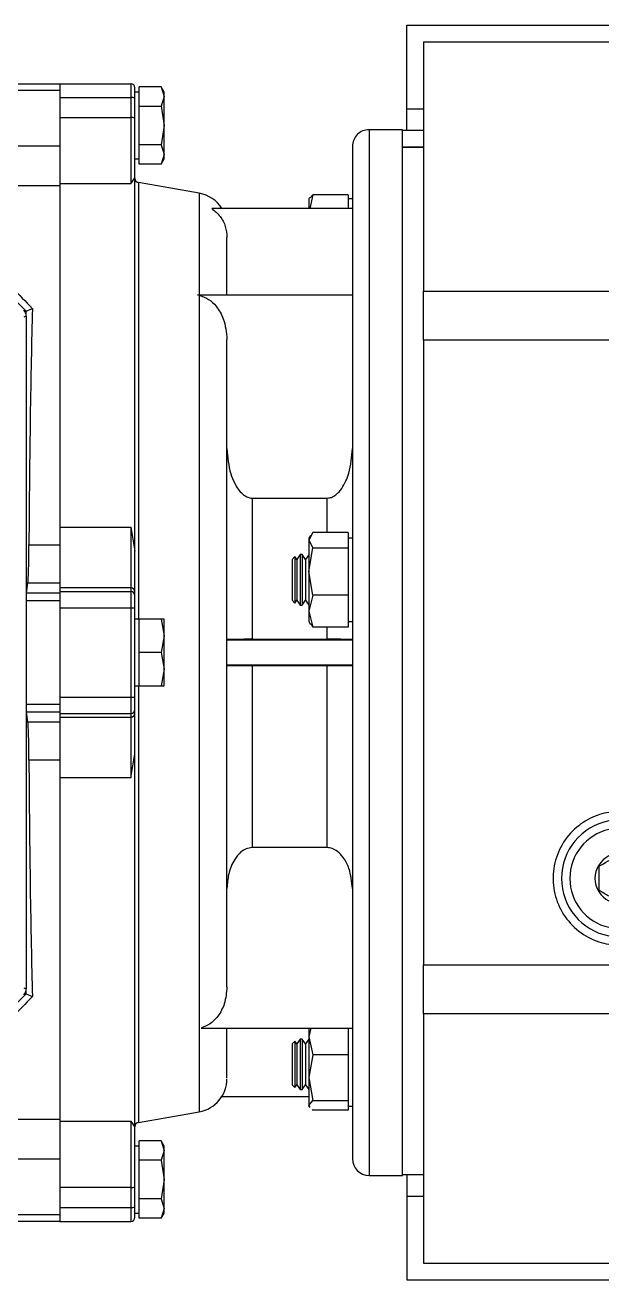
# Model space of a CAD drawing. Header units: centimetres. Extents: x 470464 to 524273, y 49611 to 59074.
# Drawn here: x 490408.21 to 490415.19, y 55520.48 to 55535.48 of the extents above; entities that cross this region are included whole.
import ezdxf

# ---------------------------------------------------------------- set-up
doc = ezdxf.new("R2010")
doc.units = ezdxf.units.CM
doc.header["$MEASUREMENT"] = 0
doc.layers.add('vinç', color=7, linetype='Continuous')

# ---------------------------------------------------------------- blocks, each defined once
blk = doc.blocks.new('JKKÖGÖ')
at = {"color": 2, "linetype": 'Continuous', "lineweight": 25}
for p, q in [((-34384.48, 51157.35), (-34384.48, 51181.52)), ((-34382.48, 51159.35), (-34382.48, 51181.52)), ((-34352.68, 51159.35), (-34352.68, 51181.52)), ((-34346.81, 51181.52), (-34346.81, 51159.35)), ((-34272.16, 51159.35), (-34272.16, 51181.52)), ((-34266.29, 51181.52), (-34266.29, 51159.35)), ((-34236.48, 51159.35), (-34236.48, 51181.52)), ((-34234.48, 51157.35), (-34234.48, 51181.52)), ((-34382.48, 51159.35), (-34352.68, 51159.35)), ((-34374.48, 51157.35), (-34374.48, 51159.35)), ((-34371.9, 51159.35), (-34371.9, 51156.85)), ((-34369.91, 51159.35), (-34369.91, 51156.85)), ((-34369.85, 51159.35), (-34369.85, 51156.85)), ((-34346.81, 51159.35), (-34352.68, 51159.35)), ((-34346.81, 51159.35), (-34272.16, 51159.35)), ((-34266.29, 51159.35), (-34272.16, 51159.35)), ((-34266.29, 51159.35), (-34236.48, 51159.35)), ((-34247.07, 51156.85), (-34247.07, 51159.35)), ((-34247.07, 51156.85), (-34247.07, 51159.35)), ((-34244.48, 51157.35), (-34244.48, 51159.35)), ((-34374.48, 51157.35), (-34384.48, 51157.35)), ((-34371.9, 51157.35), (-34374.48, 51157.35)), ((-34371.98, 51156.85), (-34371.98, 51152.85)), ((-34246.98, 51156.85), (-34371.98, 51156.85)), ((-34247.07, 51156.85), (-34369.85, 51156.85)), ((-34247.07, 51157.35), (-34244.48, 51157.35)), ((-34246.98, 51152.85), (-34246.98, 51156.85)), ((-34244.48, 51157.35), (-34234.48, 51157.35)), ((-34371.98, 51152.85), (-34246.98, 51152.85)), ((-34369.98, 51150.85), (-34248.98, 51150.85)), ((-34364.2, 51150.35), (-34364.2, 51146.1)), ((-34364.2, 51150.35), (-34362.55, 51150.35)), ((-34363.73, 51150.85), (-34363.73, 51150.35)), ((-34362.55, 51150.85), (-34362.55, 51134.04)), ((-34352.23, 51132.34), (-34352.23, 51150.85)), ((-34323.82, 51150.35), (-34323.82, 51146.1)), ((-34323.82, 51150.35), (-34322.91, 51150.35)), ((-34323.17, 51150.85), (-34323.17, 51150.35)), ((-34322.91, 51150.35), (-34322, 51150.35)), ((-34322, 51146.1), (-34322, 51150.35)), ((-34322, 51150.35), (-34319.17, 51150.35)), ((-34319.17, 51150.35), (-34316.34, 51150.35)), ((-34316.34, 51150.35), (-34316.34, 51146.1)), ((-34316.34, 51150.35), (-34314.43, 51150.35)), ((-34314.43, 51150.35), (-34312.51, 51150.35)), ((-34313.17, 51150.35), (-34313.17, 51150.85)), ((-34312.51, 51150.35), (-34312.51, 51146.1)), ((-34310.98, 51135.85), (-34310.98, 51150.85)), ((-34307.98, 51150.85), (-34307.98, 51135.85)), ((-34264.59, 51132.77), (-34264.59, 51150.85)), ((-34264.59, 51150.35), (-34263.56, 51150.35)), ((-34263.56, 51150.35), (-34261.4, 51150.35)), ((-34261.4, 51150.35), (-34261.4, 51146.1)), ((-34261.4, 51150.35), (-34258.66, 51150.35)), ((-34258.66, 51150.35), (-34255.92, 51150.35)), ((-34255.92, 51146.1), (-34255.92, 51150.35)), ((-34255.92, 51150.35), (-34255.35, 51150.35)), ((-34255.35, 51150.35), (-34254.77, 51150.35)), ((-34255.24, 51150.35), (-34255.24, 51150.85)), ((-34254.77, 51150.35), (-34254.77, 51146.1)), ((-34327.94, 51138.85), (-34327.94, 51147.85)), ((-34323.82, 51147.85), (-34327.94, 51147.85)), ((-34311.06, 51147.85), (-34312.51, 51147.85)), ((-34311.06, 51138.85), (-34311.06, 51147.85)), ((-34307.91, 51138.85), (-34307.91, 51147.85)), ((-34286.16, 51147.85), (-34307.91, 51147.85)), ((-34286.16, 51147.85), (-34286.16, 51138.85)), ((-34364.2, 51146.1), (-34362.55, 51145.75)), ((-34364.2, 51146.1), (-34363.83, 51145.81)), ((-34363.87, 51145.73), (-34363.73, 51145.65)), ((-34363.73, 51145.65), (-34362.55, 51145.65)), ((-34323.82, 51146.1), (-34322.91, 51145.65)), ((-34323.48, 51145.83), (-34323.17, 51145.65)), ((-34323.17, 51145.65), (-34322.91, 51145.65)), ((-34322.91, 51145.65), (-34322, 51146.1)), ((-34322.91, 51145.65), (-34319.17, 51145.65)), ((-34319.17, 51145.65), (-34322, 51146.1)), ((-34321.17, 51145.65), (-34320.61, 51145.26)), ((-34316.34, 51146.1), (-34319.17, 51145.65)), ((-34319.17, 51145.65), (-34314.43, 51145.65)), ((-34316.34, 51146.1), (-34314.43, 51145.65)), ((-34315.72, 51145.26), (-34315.16, 51145.65)), ((-34314.43, 51145.65), (-34312.51, 51146.1)), ((-34314.43, 51145.65), (-34313.17, 51145.65)), ((-34313.17, 51145.65), (-34312.85, 51145.83)), ((-34312.51, 51146.1), (-34312.9, 51145.91)), ((-34264.59, 51145.86), (-34263.56, 51145.65)), ((-34264.59, 51145.65), (-34263.56, 51145.65)), ((-34263.56, 51145.65), (-34261.4, 51146.1)), ((-34263.56, 51145.65), (-34258.66, 51145.65)), ((-34263.25, 51145.65), (-34262.69, 51145.26)), ((-34261.4, 51146.1), (-34258.66, 51145.65)), ((-34258.66, 51145.65), (-34255.92, 51146.1)), ((-34258.66, 51145.65), (-34255.35, 51145.65)), ((-34257.8, 51145.26), (-34257.24, 51145.65)), ((-34256.42, 51135.25), (-34256.42, 51145.65)), ((-34255.35, 51145.65), (-34255.92, 51146.1)), ((-34255.14, 51145.81), (-34255.35, 51145.65)), ((-34255.35, 51145.65), (-34255.24, 51145.65)), ((-34255.24, 51145.65), (-34255.1, 51145.73)), ((-34254.77, 51146.1), (-34254.86, 51146.02)), ((-34320.61, 51145.26), (-34321.18, 51144.86)), ((-34321.18, 51144.86), (-34321.18, 51144.61)), ((-34321.18, 51144.86), (-34315.15, 51144.86)), ((-34321.18, 51144.61), (-34320.61, 51144.22)), ((-34321.18, 51144.61), (-34315.15, 51144.61)), ((-34320.61, 51144.22), (-34320.95, 51143.98)), ((-34320.61, 51145.26), (-34315.72, 51145.26)), ((-34320.61, 51144.22), (-34315.72, 51144.22)), ((-34315.15, 51144.86), (-34315.72, 51145.26)), ((-34315.72, 51144.22), (-34315.15, 51144.61)), ((-34315.39, 51143.98), (-34315.72, 51144.22)), ((-34315.15, 51144.61), (-34315.15, 51144.86)), ((-34262.69, 51145.26), (-34263.26, 51144.86)), ((-34263.26, 51144.86), (-34263.26, 51144.61)), ((-34263.26, 51144.86), (-34260.24, 51144.86)), ((-34263.26, 51144.61), (-34262.69, 51144.22)), ((-34263.26, 51144.61), (-34257.23, 51144.61)), ((-34262.69, 51144.22), (-34263.02, 51143.98)), ((-34262.69, 51145.26), (-34257.8, 51145.26)), ((-34262.69, 51144.22), (-34257.8, 51144.22)), ((-34260.24, 51144.86), (-34257.23, 51144.86)), ((-34257.23, 51144.86), (-34257.8, 51145.26)), ((-34257.8, 51144.22), (-34257.23, 51144.61)), ((-34257.47, 51143.98), (-34257.8, 51144.22)), ((-34257.23, 51144.61), (-34257.23, 51144.86)), ((-34320.95, 51143.98), (-34320.61, 51143.65)), ((-34320.95, 51143.98), (-34315.39, 51143.98)), ((-34320.61, 51143.65), (-34315.72, 51143.65)), ((-34315.72, 51143.65), (-34315.39, 51143.98)), ((-34263.02, 51143.98), (-34262.69, 51143.65)), ((-34263.02, 51143.98), (-34260.24, 51143.98)), ((-34262.69, 51143.65), (-34257.8, 51143.65)), ((-34260.24, 51143.98), (-34257.47, 51143.98)), ((-34257.8, 51143.65), (-34257.47, 51143.98)), ((-34327.94, 51138.85), (-34311.06, 51138.85)), ((-34307.91, 51138.85), (-34286.16, 51138.85)), ((-34364.38, 51132.54), (-34365.66, 51125.26)), ((-34364.38, 51132.54), (-34352.23, 51132.54)), ((-34352.18, 51132.54), (-34352.23, 51132.34)), ((-34352.18, 51132.54), (-34254.59, 51132.54)), ((-34253.31, 51125.26), (-34254.59, 51132.54)), ((-34376.48, 51128.35), (-34377.1, 51127.99)), ((-34377.1, 51127.99), (-34375.95, 51128.35)), ((-34377.1, 51127.99), (-34377.1, 51125.35)), ((-34375.95, 51128.35), (-34376.48, 51128.35)), ((-34375.95, 51128.35), (-34374.79, 51127.99)), ((-34372.48, 51128.35), (-34375.95, 51128.35)), ((-34374.79, 51127.99), (-34372.48, 51128.35)), ((-34374.79, 51125.35), (-34374.79, 51127.99)), ((-34372.48, 51128.35), (-34370.18, 51127.99)), ((-34369.02, 51128.35), (-34372.48, 51128.35)), ((-34370.18, 51127.99), (-34369.02, 51128.35)), ((-34370.18, 51127.99), (-34370.18, 51125.35)), ((-34369.02, 51128.35), (-34367.87, 51127.99)), ((-34368.48, 51128.35), (-34369.02, 51128.35)), ((-34367.87, 51127.99), (-34368.48, 51128.35)), ((-34367.87, 51127.99), (-34367.87, 51125.35)), ((-34313.48, 51127.99), (-34311.48, 51128.35)), ((-34313.48, 51128.35), (-34313.48, 51127.99)), ((-34311.48, 51128.35), (-34313.48, 51128.35)), ((-34313.48, 51127.99), (-34313.48, 51125.35)), ((-34311.48, 51128.35), (-34309.48, 51127.99)), ((-34307.48, 51128.35), (-34311.48, 51128.35)), ((-34309.48, 51127.99), (-34307.48, 51128.35)), ((-34309.48, 51127.99), (-34309.48, 51125.35)), ((-34307.48, 51128.35), (-34305.48, 51127.99)), ((-34305.48, 51128.35), (-34307.48, 51128.35)), ((-34305.48, 51127.99), (-34305.48, 51128.35)), ((-34305.48, 51125.35), (-34305.48, 51127.99)), ((-34250.48, 51128.35), (-34251.1, 51127.99)), ((-34251.1, 51127.99), (-34249.95, 51128.35)), ((-34251.1, 51127.99), (-34251.1, 51125.35)), ((-34249.95, 51128.35), (-34250.48, 51128.35)), ((-34249.95, 51128.35), (-34248.79, 51127.99)), ((-34246.48, 51128.35), (-34249.95, 51128.35)), ((-34248.79, 51127.99), (-34246.48, 51128.35)), ((-34248.79, 51127.99), (-34248.79, 51125.35)), ((-34246.48, 51128.35), (-34244.18, 51127.99)), ((-34243.02, 51128.35), (-34246.48, 51128.35)), ((-34244.18, 51127.99), (-34243.02, 51128.35)), ((-34244.18, 51127.99), (-34244.18, 51125.35)), ((-34243.02, 51128.35), (-34241.87, 51127.99)), ((-34242.48, 51128.35), (-34243.02, 51128.35)), ((-34241.87, 51127.99), (-34242.48, 51128.35)), ((-34241.87, 51127.99), (-34241.87, 51125.35)), ((-34375.95, 51125.35), (-34377.1, 51125.35)), ((-34376.48, 51125.35), (-34376.48, 51124.85)), ((-34374.79, 51125.35), (-34375.95, 51125.35)), ((-34373.35, 51124.85), (-34375.75, 51124.85)), ((-34372.48, 51125.35), (-34374.79, 51125.35)), ((-34370.18, 51125.35), (-34372.48, 51125.35)), ((-34369.02, 51125.35), (-34370.18, 51125.35)), ((-34367.87, 51125.35), (-34369.02, 51125.35)), ((-34368.48, 51124.85), (-34368.48, 51125.35)), ((-34365.52, 51124.35), (-34366.21, 51124.85)), ((-34321.59, 51124.85), (-34366.21, 51124.85)), ((-34365.66, 51125.26), (-34313.48, 51125.26)), ((-34324.46, 51124.35), (-34321.59, 51124.85)), ((-34316.28, 51124.85), (-34316.71, 51124.85)), ((-34314.81, 51124.35), (-34314.81, 51124.85)), ((-34304.16, 51124.85), (-34314.81, 51124.85)), ((-34313.48, 51125.35), (-34313.48, 51124.85)), ((-34311.48, 51125.35), (-34313.48, 51125.35)), ((-34309.48, 51125.35), (-34311.48, 51125.35)), ((-34307.48, 51125.35), (-34309.48, 51125.35)), ((-34305.48, 51125.35), (-34307.48, 51125.35)), ((-34305.48, 51124.85), (-34305.48, 51125.35)), ((-34305.48, 51125.26), (-34253.31, 51125.26)), ((-34304.16, 51124.35), (-34304.16, 51124.85)), ((-34302.26, 51124.85), (-34302.69, 51124.85)), ((-34294.51, 51124.35), (-34297.38, 51124.85)), ((-34252.76, 51124.85), (-34297.38, 51124.85)), ((-34253.45, 51124.35), (-34252.76, 51124.85)), ((-34249.95, 51125.35), (-34251.1, 51125.35)), ((-34250.48, 51125.35), (-34250.48, 51124.85)), ((-34248.79, 51125.35), (-34249.95, 51125.35)), ((-34246.48, 51125.35), (-34248.79, 51125.35)), ((-34244.18, 51125.35), (-34246.48, 51125.35)), ((-34243.22, 51124.85), (-34245.61, 51124.85)), ((-34243.02, 51125.35), (-34244.18, 51125.35)), ((-34241.87, 51125.35), (-34243.02, 51125.35)), ((-34242.48, 51124.85), (-34242.48, 51125.35)), ((-34377.48, 51124.35), (-34375.83, 51124.35)), ((-34377.48, 51115.85), (-34377.48, 51124.35)), ((-34375.83, 51124.35), (-34373.44, 51124.35)), ((-34375.83, 51115.85), (-34375.83, 51124.35)), ((-34373.44, 51124.35), (-34365.52, 51124.35)), ((-34373.44, 51115.85), (-34373.44, 51124.35)), ((-34365.52, 51124.35), (-34365.52, 51115.85)), ((-34324.46, 51124.35), (-34317.2, 51124.35)), ((-34324.46, 51115.85), (-34324.46, 51124.35)), ((-34317.2, 51124.35), (-34316.78, 51124.35)), ((-34317.2, 51124.35), (-34317.2, 51115.85)), ((-34316.78, 51124.35), (-34314.81, 51124.35)), ((-34316.78, 51115.85), (-34316.78, 51124.35)), ((-34314.81, 51115.85), (-34314.81, 51124.35)), ((-34314.81, 51124.35), (-34304.16, 51124.35)), ((-34304.16, 51124.35), (-34302.19, 51124.35)), ((-34304.16, 51115.85), (-34304.16, 51124.35)), ((-34302.19, 51115.85), (-34302.19, 51124.35)), ((-34302.19, 51124.35), (-34301.77, 51124.35)), ((-34301.77, 51115.85), (-34301.77, 51124.35)), ((-34301.77, 51124.35), (-34294.51, 51124.35)), ((-34294.51, 51124.35), (-34294.51, 51115.85)), ((-34253.45, 51115.85), (-34253.45, 51124.35)), ((-34253.45, 51124.35), (-34245.53, 51124.35)), ((-34245.53, 51124.35), (-34245.53, 51115.85)), ((-34245.53, 51124.35), (-34243.14, 51124.35)), ((-34243.14, 51115.85), (-34243.14, 51124.35)), ((-34243.14, 51124.35), (-34241.48, 51124.35)), ((-34241.48, 51115.85), (-34241.48, 51124.35)), ((-34377.48, 51105.85), (-34377.48, 51115.85)), ((-34377.48, 51115.85), (-34376.66, 51115.85)), ((-34376.66, 51115.85), (-34376.66, 51105.85)), ((-34376.66, 51115.85), (-34373.44, 51115.85)), ((-34375.83, 51115.85), (-34373.44, 51115.85)), ((-34373.44, 51115.85), (-34365.52, 51115.85)), ((-34370.07, 51109.22), (-34370.07, 51115.85)), ((-34365.52, 51115.85), (-34324.46, 51115.85)), ((-34365.27, 51115.85), (-34365.27, 51109.85)), ((-34324.46, 51115.85), (-34317.2, 51115.85)), ((-34322.35, 51112.17), (-34322.35, 51115.85)), ((-34317.79, 51115.85), (-34317.79, 51112.04)), ((-34317.2, 51115.85), (-34316.63, 51115.85)), ((-34317.2, 51115.85), (-34316.78, 51115.85)), ((-34316.63, 51111.87), (-34316.63, 51115.85)), ((-34316.63, 51115.85), (-34315.65, 51115.85)), ((-34315.65, 51115.85), (-34303.32, 51115.85)), ((-34315.65, 51115.85), (-34315.65, 51111.85)), ((-34314.81, 51115.85), (-34304.16, 51115.85)), ((-34303.32, 51115.85), (-34302.34, 51115.85)), ((-34303.32, 51111.85), (-34303.32, 51115.85)), ((-34302.34, 51115.85), (-34302.34, 51111.87)), ((-34302.34, 51115.85), (-34301.77, 51115.85)), ((-34302.19, 51115.85), (-34301.77, 51115.85)), ((-34301.77, 51115.85), (-34294.51, 51115.85)), ((-34301.18, 51112.04), (-34301.18, 51115.85)), ((-34296.62, 51115.85), (-34296.62, 51112.17)), ((-34294.51, 51115.85), (-34253.45, 51115.85)), ((-34253.7, 51109.85), (-34253.7, 51115.85)), ((-34253.45, 51115.85), (-34245.53, 51115.85)), ((-34248.9, 51115.85), (-34248.9, 51109.22)), ((-34245.53, 51115.85), (-34242.31, 51115.85)), ((-34245.53, 51115.85), (-34243.14, 51115.85)), ((-34242.31, 51105.85), (-34242.31, 51115.85)), ((-34242.31, 51115.85), (-34241.48, 51115.85)), ((-34241.48, 51115.85), (-34241.48, 51105.85)), ((-34350.28, 51111.85), (-34350.59, 51112.59)), ((-34268.68, 51111.85), (-34268.38, 51112.59)), ((-34350.28, 51111.85), (-34352.28, 51109.85)), ((-34349.8, 51111.85), (-34350.28, 51111.85)), ((-34349.7, 51111.85), (-34349.57, 51111.55)), ((-34349.7, 51111.85), (-34269.27, 51111.85)), ((-34316.63, 51111.87), (-34317.79, 51112.04)), ((-34301.18, 51112.04), (-34302.34, 51111.87)), ((-34269.4, 51111.55), (-34269.27, 51111.85)), ((-34268.68, 51111.85), (-34269.17, 51111.85)), ((-34266.68, 51109.85), (-34268.68, 51111.85))]:
    blk.add_line(p, q, dxfattribs=at)
for centre, radius, start, end in [((-34282.48, 51182.85), 7, 190.9779, 349.0221), ((-34282.48, 51182.85), 6, 192.8365, 347.1635), ((-34282.48, 51182.85), 3, 206.381, 333.619), ((-34369.98, 51152.85), 2, 180, 270), ((-34248.98, 51152.85), 2, 270, 0), ((-34360.44, 51131.85), 4, 121.8703, 170), ((-34258.53, 51131.85), 4, 10, 90), ((-34376.98, 51124.35), 0.5, 90, 180), ((-34375.05, 51124.47), 0.794, 151.5184, 188.7795), ((-34372.66, 51124.47), 0.794, 151.5184, 188.7795), ((-34366.15, 51125.35), 0.5, 270, 350), ((-34316.7, 51124.35), 0.496, 90.4419, 180.4352), ((-34316.28, 51124.35), 0.496, 90.4419, 180.4352), ((-34302.69, 51124.35), 0.496, 359.5648, 89.5581), ((-34302.27, 51124.35), 0.496, 359.5648, 89.5581), ((-34252.82, 51125.35), 0.5, 190, 270), ((-34246.31, 51124.47), 0.794, 351.2205, 28.4816), ((-34243.92, 51124.47), 0.794, 351.2205, 28.4816), ((-34241.98, 51124.35), 0.5, 0, 90)]:
    blk.add_arc(centre, radius, start, end, dxfattribs=at)
for centre, major_axis, ratio, start_param, end_param in [((-34309.48, 51155.17), (-57.24, -57.28), 0.01851, 0.686288, 0.751355), ((-34309.48, 51113.63), (57.25, 0), 0.026186, 3.911468, 4.485703), ((-34309.48, 51113.63), (57.25, 0), 0.026186, 4.939075, 5.51331), ((-34309.48, 51155.17), (57.24, -57.28), 0.01851, 5.53183, 5.596897), ((-34349.7, 51110.85), (0.383, -0.924), 0.999955, 2.748909, 3.534276), ((-34323.7, 51112.02), (6, 0), 0.026186, 0.174533, 1.34411), ((-34315.65, 51111.87), (1, 0), 0.026186, 3.316126, 4.056065), ((-34303.32, 51111.87), (1, 0), 0.026186, 5.368713, 6.108652), ((-34295.27, 51112.02), (6, 0), 0.026186, 1.797483, 2.96706), ((-34269.27, 51110.85), (-0.383, -0.924), 0.999955, 2.748909, 3.534276)]:
    blk.add_ellipse(centre, major_axis=major_axis, ratio=ratio, start_param=start_param, end_param=end_param, dxfattribs=at)
for points, knots in [([(-34290.37, 51181.52), (-34290.25, 51180.76), (-34289.73, 51179.16), (-34288.22, 51177.05), (-34285.98, 51175.48), (-34283.34, 51174.74), (-34280.61, 51174.91), (-34278.09, 51175.98), (-34276.06, 51177.83), (-34274.99, 51179.82), (-34274.67, 51181.1), (-34274.6, 51181.52)], [0.2765137, 0.2765137, 0.2765137, 0.2765137, 0.3220788, 0.3756539, 0.429265, 0.4829468, 0.5367277, 0.5905957, 0.6444734, 0.6982434, 0.7232388, 0.7232388, 0.7232388, 0.7232388]), ([(-34283.93, 51180.35), (-34284.13, 51180.71), (-34284.36, 51181.09), (-34284.59, 51181.49), (-34284.6, 51181.52)], [0, 0, 0, 0, 0.4391256, 0.4677481, 0.4677481, 0.4677481, 0.4677481]), ([(-34280.37, 51181.52), (-34280.48, 51181.32), (-34280.71, 51180.92), (-34280.93, 51180.55), (-34281.04, 51180.35)], [0.531545, 0.531545, 0.531545, 0.531545, 0.7513742, 1, 1, 1, 1]), ([(-34281.04, 51180.35), (-34281.16, 51180.35), (-34281.59, 51180.35), (-34282.41, 51180.35), (-34283.29, 51180.35), (-34283.76, 51180.35), (-34283.93, 51180.35)], [0, 0, 0, 0, 0.128556, 0.480154, 0.815069, 1, 1, 1, 1]), ([(-34327.94, 51147.85), (-34327.96, 51148.02), (-34328, 51148.39), (-34328.4, 51149.01), (-34329.34, 51149.81), (-34331.21, 51150.63), (-34332.87, 51150.77), (-34333.85, 51150.85)], [0, 0, 0, 0, 0.0698891, 0.157688, 0.3021442, 0.5853529, 1, 1, 1, 1]), ([(-34311.01, 51150.85), (-34311.02, 51150.82), (-34311.03, 51150.75), (-34311.05, 51150.23), (-34311.06, 51149.47), (-34311.06, 51148.62), (-34311.06, 51148.07), (-34311.06, 51147.85)], [0, 0, 0, 0, 0.215096, 0.430195, 0.645173, 0.859842, 1, 1, 1, 1]), ([(-34307.91, 51147.85), (-34307.91, 51148.19), (-34307.91, 51148.86), (-34307.92, 51149.76), (-34307.93, 51150.44), (-34307.94, 51150.8), (-34307.95, 51150.83), (-34307.96, 51150.85)], [0, 0, 0, 0, 0.214272, 0.428538, 0.64297, 0.857733, 1, 1, 1, 1]), ([(-34281.28, 51150.85), (-34282.09, 51150.77), (-34283.4, 51150.65), (-34284.89, 51149.9), (-34285.68, 51149.17), (-34286.09, 51148.49), (-34286.14, 51148.05), (-34286.16, 51147.85)], [0, 0, 0, 0, 0.389049, 0.628327, 0.788527, 0.903606, 1, 1, 1, 1]), ([(-34333.85, 51135.85), (-34332.83, 51135.93), (-34331.4, 51136.05), (-34329.58, 51136.79), (-34328.6, 51137.43), (-34328.08, 51138.18), (-34327.95, 51138.58), (-34327.94, 51138.8), (-34327.94, 51138.85)], [0, 0, 0, 0, 0.426529, 0.600348, 0.82593, 0.908382, 0.978172, 1, 1, 1, 1]), ([(-34311.06, 51138.85), (-34311.06, 51138.51), (-34311.06, 51137.84), (-34311.05, 51136.94), (-34311.04, 51136.26), (-34311.03, 51135.9), (-34311.02, 51135.86), (-34311.01, 51135.85)], [0, 0, 0, 0, 0.214272, 0.428538, 0.64297, 0.857733, 1, 1, 1, 1]), ([(-34307.96, 51135.85), (-34307.95, 51135.88), (-34307.94, 51135.95), (-34307.92, 51136.47), (-34307.91, 51137.23), (-34307.91, 51138.07), (-34307.91, 51138.63), (-34307.91, 51138.85)], [0, 0, 0, 0, 0.215096, 0.430195, 0.645173, 0.859842, 1, 1, 1, 1]), ([(-34286.16, 51138.85), (-34286.13, 51138.61), (-34286.07, 51138.12), (-34285.57, 51137.38), (-34284.58, 51136.59), (-34283.07, 51135.97), (-34281.86, 51135.89), (-34281.28, 51135.85)], [0, 0, 0, 0, 0.116205, 0.231424, 0.418315, 0.720302, 1, 1, 1, 1]), ([(-34362.55, 51134.04), (-34362.26, 51134.4), (-34361.67, 51135.1), (-34360.43, 51135.73), (-34359.54, 51135.81), (-34359.11, 51135.85)], [0, 0, 0, 0, 0.339305, 0.678336, 1, 1, 1, 1]), ([(-34352.23, 51135.85), (-34352.4, 51135.85), (-34353.66, 51135.85), (-34355.49, 51135.85), (-34357.69, 51135.85), (-34358.64, 51135.85), (-34359.11, 51135.85)], [0, 0, 0, 0, 0.051682, 0.368416, 0.685149, 1, 1, 1, 1]), ([(-34352.18, 51132.54), (-34352.04, 51132.93), (-34351.77, 51133.7), (-34350.78, 51134.72), (-34349.17, 51135.64), (-34347.74, 51135.77), (-34346.9, 51135.85)], [0, 0, 0, 0, 0.182276, 0.363535, 0.62426, 1, 1, 1, 1]), ([(-34269.5, 51135.85), (-34270.67, 51135.85), (-34273, 51135.85), (-34277.07, 51135.85), (-34281.51, 51135.85), (-34286.34, 51135.85), (-34291.44, 51135.85), (-34296.73, 51135.85), (-34302.1, 51135.85), (-34307.5, 51135.85), (-34312.93, 51135.85), (-34318.37, 51135.85), (-34323.77, 51135.85), (-34329.03, 51135.85), (-34334.06, 51135.85), (-34338.76, 51135.85), (-34343.1, 51135.85), (-34345.64, 51135.85), (-34346.9, 51135.85)], [0, 0, 0, 0, 0.061766, 0.123529, 0.186576, 0.250001, 0.313425, 0.376472, 0.438777, 0.5, 0.561224, 0.623529, 0.686576, 0.75, 0.813425, 0.876472, 0.938776, 1, 1, 1, 1]), ([(-34269.5, 51135.85), (-34268.82, 51135.79), (-34267.57, 51135.68), (-34266.04, 51134.87), (-34265.03, 51133.88), (-34264.72, 51133.11), (-34264.59, 51132.77)], [0, 0, 0, 0, 0.327357, 0.60131, 0.823371, 1, 1, 1, 1]), ([(-34258.62, 51135.85), (-34258.62, 51135.85), (-34258.62, 51135.85), (-34259.56, 51135.85), (-34261.36, 51135.85), (-34263.08, 51135.85), (-34264.38, 51135.85), (-34264.59, 51135.85)], [0, 0, 0, 0, 0.174018, 0.434332, 0.694629, 0.952851, 1, 1, 1, 1]), ([(-34375.75, 51124.85), (-34375.91, 51124.85), (-34376.25, 51124.85), (-34376.66, 51124.85), (-34376.93, 51124.85), (-34376.97, 51124.85), (-34376.98, 51124.85)], [0, 0, 0, 0, 0.242227, 0.5, 0.757773, 1, 1, 1, 1]), ([(-34366.21, 51124.85), (-34366.63, 51124.85), (-34367.48, 51124.85), (-34369.22, 51124.85), (-34371.19, 51124.85), (-34372.64, 51124.85), (-34373.35, 51124.85)], [0, 0, 0, 0, 0.247158, 0.5, 0.752842, 1, 1, 1, 1]), ([(-34316.71, 51124.85), (-34316.88, 51124.85), (-34317.22, 51124.85), (-34318.32, 51124.85), (-34319.76, 51124.85), (-34320.98, 51124.85), (-34321.59, 51124.85)], [0, 0, 0, 0, 0.247158, 0.5, 0.752842, 1, 1, 1, 1]), ([(-34314.81, 51124.85), (-34314.98, 51124.85), (-34315.33, 51124.85), (-34315.79, 51124.85), (-34316.14, 51124.85), (-34316.24, 51124.85), (-34316.28, 51124.85)], [0, 0, 0, 0, 0.242227, 0.5, 0.757773, 1, 1, 1, 1]), ([(-34302.69, 51124.85), (-34302.73, 51124.85), (-34302.83, 51124.85), (-34303.18, 51124.85), (-34303.64, 51124.85), (-34303.99, 51124.85), (-34304.16, 51124.85)], [0, 0, 0, 0, 0.242227, 0.5, 0.757773, 1, 1, 1, 1]), ([(-34297.38, 51124.85), (-34297.99, 51124.85), (-34299.21, 51124.85), (-34300.65, 51124.85), (-34301.75, 51124.85), (-34302.09, 51124.85), (-34302.26, 51124.85)], [0, 0, 0, 0, 0.247158, 0.5, 0.752842, 1, 1, 1, 1]), ([(-34245.61, 51124.85), (-34246.33, 51124.85), (-34247.78, 51124.85), (-34249.75, 51124.85), (-34251.49, 51124.85), (-34252.34, 51124.85), (-34252.76, 51124.85)], [0, 0, 0, 0, 0.247158, 0.5, 0.752842, 1, 1, 1, 1]), ([(-34241.98, 51124.85), (-34242, 51124.85), (-34242.04, 51124.85), (-34242.31, 51124.85), (-34242.72, 51124.85), (-34243.06, 51124.85), (-34243.22, 51124.85)], [0, 0, 0, 0, 0.2422272, 0.5, 0.7577728, 1, 1, 1, 1])]:
    blk.add_open_spline(points, degree=3, knots=knots, dxfattribs=at)
blk = doc.blocks.new('ytrrytyıyrttrtrdffcfrfrrdftgyu')
at = {"color": 1, "xscale": 0.1, "yscale": 0.1, "zscale": 0.1}
blk.add_blockref('JKKÖGÖ', (397754.461, 71282.509), dxfattribs=at)
blk = doc.blocks.new('KLJLKHŞKLJKŞJHIUHYGFRTDTRFJKLK')
at = {"layer": 'vinç', "color": 2}
blk.add_blockref('ytrrytyıyrttrtrdffcfrfrrdftgyu', (-5.5, -666), dxfattribs=at)

msp = doc.modelspace()

# ---------------------------------------------------------------- block references
at = {"layer": 'vinç', "color": 2, "rotation": 270}
msp.add_blockref('KLJLKHŞKLJKŞJHIUHYGFRTDTRFJKLK', (414680.531, 449845.993), dxfattribs=at)

doc.saveas('drawing.dxf')
